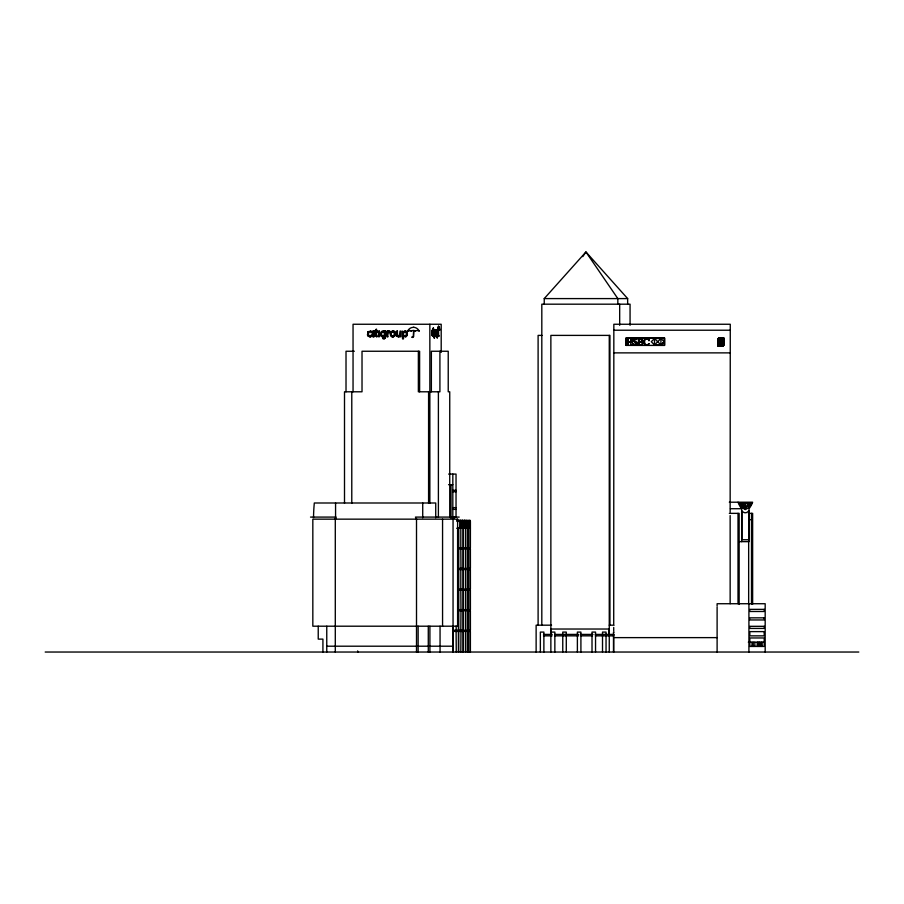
<?xml version="1.0" encoding="UTF-8"?>
<svg xmlns="http://www.w3.org/2000/svg" width="904" height="904" viewBox="0 0 904 904"><rect width="100%" height="100%" fill="white"/><g stroke="black" fill="none" stroke-linecap="round" stroke-linejoin="round"><path stroke-width="1.36" d="M626.314 337.972L626.314 345.43L626.314 337.972L664.519 337.972L664.519 345.43L626.189 345.396L626.189 337.938L664.395 337.938L664.395 345.396M718.499 342.898L718.499 345.339L723.867 345.43L723.867 337.972L718.544 337.972L718.544 345.43L717.832 345.69L718.138 339.249L717.832 345.69M434.722 335.011L434.496 335.746L434.157 329.949L434.214 338.006L434.53 330.073M434.869 334.977L434.214 338.006M434.88 332.774L435.615 330.74L435.954 335.881L436.304 330.073M720.612 342.571L721.053 339.373L720.273 342.571L720.691 345.825L721.403 344.39L721.03 345.825L719.912 339.305M719.821 339.328L719.934 342.356M719.686 342.356L720.307 342.198L720.251 339.723M432.361 331.926L432.236 335.881L431.909 331.327L432.236 329.949L432.903 331.745L432.575 329.949L432.575 335.881L432.191 330.774L432.903 331.745M357.6 651.275L357.826 652.01L357.758 651.287M438.496 335.587C439.095 338.864 437.898 327.756 439.152 330.096A4.057 0.588 -90 0 1 439.717 330.073A6.396 0.938 -90 0 0 439.039 326.502L438.35 326.513A6.396 0.938 -90 0 0 437.683 330.141L438.621 329.926L436.169 330.073M438.564 335.565L438.734 336.525L438.587 335.486M434.519 336.107L434.553 338.006M719.448 339.192C718.42 342.119 719.008 337.644 720.386 339.802C720.499 341.35 720.352 342.876 720.499 344.424C719.731 350.458 717.9 334.672 719.561 343.678M357.758 651.897L357.871 651.343M718.917 340.514L718.974 339.237M719.256 340.514L719.155 339.61M435.988 333.813L435.615 335.881L435.389 329.949L435.152 331.147M436.293 334.559L435.954 329.949L435.513 334.955L435.615 329.949L435.943 331.135M720.443 339.972L721.381 339.362L721.381 341.599L720.725 339.723L720.488 340.785L720.714 345.475L721.403 344.39M721.053 345.475L721.042 339.362L721.042 341.599M370.696 331.067L371.103 331.214A1.944 1.921 90 0 1 371.894 331.983L372.154 332.74L371.182 332.887L370.391 331.813L369.25 331.87A1.492 1.469 -90 0 0 368.538 332.559L368.583 335.271L369.906 336.085M384.381 337.237L384.494 336.005L382.347 336.695A2.057 2.034 90 0 1 381.104 335.904C379.477 334.017 381.126 329.994 383.85 331.147M394.268 334.853L394.268 332.954M437.22 331.598L437.22 334.265M403.512 334.898L403.523 332.977M384.426 337.237L382.867 338.254L383.262 339.011L384.347 338.729A1.977 1.955 90 0 0 385.398 337.113L385.466 331.079L384.539 331.079M399.365 335.825L400.054 331.079L401.06 331.079L401.003 336.751L400.156 336.751L400.201 335.915L399.376 336.638M387.793 333.779L388.087 332.356L389.262 331.994M718.827 342.898L718.047 342.898C716.013 346.91 721.697 345.644 718.849 344.164M392.223 336.83L391.669 336.683A2.384 2.362 90 0 1 390.562 335.689L390.37 332.548L392.788 330.954M390.155 333.915L390.2 333.18M392.731 330.954L393.33 331A2.452 2.418 90 0 1 395.217 332.615L395.037 335.553L393.443 336.796M395.41 333.836L394.641 336.118M437.592 331.271L437.412 335.881L438.067 334.435L437.762 329.949L437.785 335.056M718.883 344.605L719.053 345.441L719.301 344.13M438.496 326.412L438.689 326.513A6.396 0.938 -90 0 0 438.022 330.141M437.05 335.746L437.05 334.909L436.259 335.463L435.954 330.74L435.954 335.09L436.169 333.587M437.05 334.909L436.779 335.881L436.496 330.073M720.386 339.802L719.482 339.328L719.686 345.486M721.064 344.39L720.714 345.475M721.381 342.492L721.833 339.26L723.076 339.26L723.076 345.735L721.833 345.735L721.381 342.492L722.172 345.735L723.076 339.26L723.076 345.735L722.172 339.26L721.708 342.492M722.624 342.492L721.833 345.735L721.833 339.26L722.737 345.735L722.737 339.26M437.253 331.271L437.423 329.949L437.739 331.372M718.703 339.282L718.635 345.305L719.335 345.69M720.013 345.701L720.013 342.469M406.28 334.853L406.28 332.921M368.312 333.384L368.595 332.559M403.387 333.429L403.67 332.593M412.213 337.034L413.241 336.537L413.67 330.954L413.67 336.525L412.778 337.452M381.601 332.909L381.601 334.774M438.248 330.118L438.53 329.463L439.152 330.096M719.234 345.735L719.64 342.91L719.29 343.961M372.098 335.26L371.928 335.666A2.215 2.192 90 0 1 371.126 336.57L370.708 336.74M433.039 335.746L433.219 328.096L433.637 335.746M433.705 330.073L433.615 335.825L433.558 328.096M400.009 334.762L399.681 335.565M718.883 345.384L718.77 339.305M371.092 335.305L372.245 334.796M642.315 339.497L641.659 341.689A1.729 1.718 -90 0 1 641.659 344.921L638.167 344.921L638.676 338.876L637.941 338.548C639.071 336.808 644.1 340.65 641.399 338.65M636.585 343.78C636.472 342.107 630.992 340.559 634.382 338.458L636.246 338.842C638.235 339.927 636.213 339.441 634.472 338.898L634.359 340.627C636.167 340.977 638.744 343.667 636.19 344.955C633.399 346.594 632.495 341.509 633.998 344.356L636.337 344.198M719.855 345.701L719.968 342.865M370.753 331.067L367.996 331.723L367.758 335.7M407.342 334.695L406.156 336.503M649.072 343.61C644.789 348.153 643.219 339.271 645.625 339.339M644.371 341.396L644.654 340.582M335.192 519.156L336.028 517.088L310.513 517.088M388.912 330.954L389.94 331.259L389.217 331.994M633.365 339.667L633.862 338.774M382.98 335.96L383.635 335.825A1.514 1.492 -90 0 0 384.324 335.158L384.415 332.932M649.129 343.61L648.01 344.887L645.366 344.899C642.642 343.723 643.072 339.362 645.716 338.695C649.66 336.469 649.208 343.26 648.914 338.582M406.676 336.051L407.421 333.87L406.258 331.327M367.657 332.333L368.041 331.723M387.839 336.751L386.844 336.751L386.889 331.079L387.748 331.079L387.748 331.937L388.957 330.954M403.625 332.593L404.382 331.847M406.19 335.237L405.704 335.779A1.333 1.322 -90 0 1 404.031 335.791M394.167 335.237L392.731 336.085M392.788 331.745C390.449 331.734 390.528 336.028 392.788 336.085M413.546 327.09L414.62 327.451A6.396 6.328 90 0 1 419.14 331.022L419.196 331.022M582.752 256.634L585.939 251.967L627.647 298.591L627.647 304.185M371.148 335.305L369.849 336.085M751.778 503.528L750.478 505.313L749.45 503.528L751.8 503.528M452.859 519.156L454.362 517.088M454.554 517.088L453.051 519.156L453.051 652.033M634.133 339.339L635.184 338.751M544.242 304.185L544.242 298.591L585.939 251.967L617.827 298.591L617.827 304.185M660.903 344.955L660.948 338.48L654.496 344.955L654.496 338.48L660.948 344.955L664.157 341.712L660.948 344.955L654.496 344.955L651.287 341.712L654.541 338.48L660.948 338.48L664.157 341.712M632.484 338.503L632.382 344.876L630.529 344.899L630.969 342.119L627.794 342.119L628.325 344.865L626.28 344.91L626.947 344.582L626.947 338.989L626.235 338.537L628.517 338.469L627.794 338.921L627.794 341.644L631.071 341.644L630.517 338.525L632.438 338.503M433.389 335.734L432.7 335.746L432.7 330.05L433.976 330.107L433.976 335.746L433.366 334.887M433.253 334.853L433.558 334.141M405.557 336.785L406.212 336.503M399.421 335.825L397.839 335.836L397.41 334.22M399.432 336.638L398.37 336.876M370.764 336.74L369.86 336.876M405.602 336.785L403.772 336.446M646.123 339.023L648.168 339.373L648.959 340.819M392.731 336.876L393.489 336.796M404.608 331.734L406.201 332.548M376.911 336.83C378.708 336.457 374.188 334.31 376.584 331.824L377.544 331.824L377.544 331.079L376.539 331.079L376.539 329.09L375.589 329.677L375.646 331.079L374.889 331.079L375.646 331.824L375.668 335.802M382.923 338.254L383.511 338.186M405.037 330.954L403.41 331.813L402.495 331.079L402.54 338.921L403.5 338.921L403.444 336.164M413.241 327.372L412.179 327.474A6.396 6.328 90 0 0 407.659 331.101L407.704 331.101A3.831 3.785 90 0 1 411.535 331.067L411.489 331.067A3.831 3.785 90 0 0 407.659 331.101M718.499 342.424C717.234 339.825 719.9 338.006 719.335 340.853M544.242 298.591L627.647 298.591M438.813 330.096A4.057 0.588 -90 0 1 439.378 330.073L439.717 330.073M613.839 330.22L730.274 330.22M432.982 330.819L433.705 330.819M372.99 331.045L373.996 331.045L373.996 336.751L372.99 336.751L372.99 331.045L373.036 336.751M397.455 331.079L396.449 331.079L396.562 335.486M411.489 331.067A3.232 3.198 90 0 1 415.309 331.045L415.365 331.045M542.004 335.395L538.106 335.395L538.106 625.184M437.174 335.746L436.711 334.909M635.58 338.83L636.235 339.124M627.794 338.921L627.839 341.644M631.071 338.921L631.015 341.644M718.477 339.249L717.821 339.316M718.431 339.305L720.307 339.429M718.906 339.554L719.64 339.621M720.578 339.475L721.2 339.565M717.923 339.768L719.335 339.678M720.646 339.802L721.347 339.734M633.953 339.938L634.405 340.627M718.861 339.96L719.573 339.904M720.567 340.119L721.268 340.153L721.381 341.599M720.126 340.819L720.816 340.785M633.93 341.305L636.608 343.181M718.974 341.407L719.64 342.91M720.059 342.209L720.725 342.175M718.838 342.424L718.047 342.424L718.251 339.768M637.037 342.559L637.286 343.825M719.686 342.74L720.307 342.865L720.341 345.192L719.313 345.373L719.177 343.746L719.301 345.656M627.794 344.56L627.839 342.119M720.556 345.113L721.324 345.272M717.923 345.362L719.652 345.373M720.352 345.701L718.386 345.339M720.533 345.678L721.245 345.667M354.334 351.249L346.017 351.249L346.017 391.794M613.839 352.876L730.274 352.876M448.621 474.08L456.034 474.08L456.034 517.257M448.565 484.68L452.825 484.68M452.825 490.33L456.034 490.33M452.825 491.719L456.034 491.719M729.325 502.206L752.636 502.206A166.957 23.029 -90 0 1 749.032 508.669L748.987 541.643L738.805 541.643M452.825 507.652L456.034 507.652M730.443 508.715L741.664 508.715L741.664 541.643M452.825 509.359L456.034 509.359M729.325 513.359L739.144 513.359L739.144 604.245M748.433 513.359L752.636 513.359L752.636 604.245M459.187 517.088L415.422 517.088L416.642 519.156M748.659 519.664L751.506 519.664M456.87 520.41L470.419 520.41M456.927 521.371L470.419 521.371L470.396 547.722L468.035 547.722L468.035 521.371M456.723 528.275L470.419 528.275M551.553 625.184L536.128 625.184L536.128 652.033M609.262 625.184L614.166 625.184M609.262 629.026L550.717 629.026L550.717 634.416M452.825 630.224L465.47 630.224L465.47 610.776L458.611 610.776L458.611 630.224M452.825 631.41L465.47 631.41L465.47 652.033M551.327 632.088L554.853 632.088L554.853 652.033M614.166 632.088L613.488 632.088L613.488 652.033M543.496 634.416L552.197 634.416M554.886 634.416L578.526 634.416M580.323 634.416L592.99 634.416M595.205 634.416L614.166 634.416M543.496 635.851L552.107 635.851M554.547 635.851L578.673 635.851M581.114 635.851L592.572 635.851M595.352 635.851L614.268 635.851M717.109 637.625L613.714 637.625L613.714 652.033M748.32 642.202L764.208 642.202M326.762 646.202L453.051 646.202M749.518 646.439L764.208 646.439L764.208 637.964L749.823 637.964L749.834 646.439M45.2 652.033L858.8 652.033M718.544 337.972L723.867 337.972L723.867 345.43M392.166 336.83L392.788 336.876M369.917 336.876L368.007 336.118M392.731 331.745L394.167 332.593M398.427 336.876L396.811 336.209M383.036 335.96L382.381 335.825A1.514 1.492 -90 0 1 381.657 335.135M404.992 330.954L406.303 331.327M412.563 337.474L411.795 337.169M383.375 331L384.539 331.757L384.584 331.079M376.505 336.785L375.623 335.802M384.313 332.57L383.827 332.039A1.379 1.367 -90 0 0 382.132 332.05A1.345 1.333 -90 0 1 382.968 331.745M741.664 508.715L741.619 508.669A166.957 23.029 -90 0 1 738.014 502.206M720.714 339.373L721.268 340.153M433.592 334.853L433.717 335.734M384.064 332.276L384.46 332.932M719.878 339.655L719.923 345.486M403.602 335.271L404.077 335.791A1.333 1.322 -90 0 0 405.76 335.779M396.856 336.209L396.517 335.486M435.479 331.147L434.745 335.746L434.745 330.073M407.094 332.378L407.297 333.09M367.408 334.604L367.532 335.192M719.256 340.718L719.313 341.407M438.542 326.141L438.7 326.502A6.396 0.938 -90 0 1 439.378 330.073M436.643 333.226L436.813 335.045L437.027 330.073M433.084 334.084L433.208 335.779L433.219 328.096M765.179 652.033L765.179 603.725L717.109 603.725L717.109 606.019M762.162 642.202L762.162 646.439M761.315 642.202L761.315 646.439M759.936 642.202L759.936 646.439M759.089 642.202L759.089 646.439M758.06 642.202L758.06 646.439M757.213 642.202L757.213 646.439M754.851 642.202L754.851 646.439M753.258 642.202L753.258 646.439M751.992 642.202L751.992 646.439M751.506 513.359L751.506 604.087M748.919 603.725L748.919 652.033M748.659 540.761L748.659 604.087M745.371 503.528L745.371 508.523L748.162 503.528L742.41 503.528L745.224 508.523L745.224 503.528M738.014 513.359L738.014 603.725M730.149 512.206L730.274 324.253L613.839 324.253L613.714 624.065M730.149 515.596L730.149 603.725M722.737 341.848L722.737 345.735M722.172 339.26L722.172 345.735M720.025 339.655L720.025 342.356M720.025 342.74L720.025 345.486M719.166 340.446L719.166 341.023M717.109 607.115L717.109 652.033M664.519 337.972L664.519 345.43M630.065 325.304L630.065 304.185L541.812 304.185L541.812 625.184M619.681 304.185L619.681 325.304M613.714 627.455L613.714 630.845M609.94 625.184L609.94 335.395L550.864 335.395L550.864 634.416M609.262 335.395L609.262 634.416M609.262 635.851L609.262 652.033M609.115 629.026L609.115 634.416M606.042 652.033L606.042 632.088L602.516 632.088L602.516 652.033M595.544 652.033L595.544 632.088L592.007 632.088L592.018 652.033M580.91 652.033L580.91 632.088L577.385 632.088L577.385 652.033M566.288 652.033L566.288 632.088L562.763 632.088L562.763 652.033M550.864 635.851L550.864 652.033M543.88 652.033L543.88 632.088L540.355 632.088L540.355 652.033M470.396 652.033L470.396 631.41L468.035 631.41L468.035 652.033M470.182 521.371L470.182 547.722M470.182 548.897L470.182 568.379M470.182 569.52L470.182 589.035M470.182 590.154L470.182 609.646M470.182 610.776L470.182 630.224M470.182 631.41L470.182 652.033M469.244 520.41L469.244 528.275M469.029 520.41L469.029 528.275M467.854 521.371L467.854 547.722L465.684 547.722L465.684 521.371M467.854 652.033L467.854 631.41L465.684 631.41L465.684 652.033M466.893 520.41L466.893 528.275M466.701 520.41L466.701 528.275M465.47 521.371L465.47 547.722L458.611 547.722L458.611 528.275M465.051 520.41L465.051 521.371M464.916 520.41L464.916 521.371M464.532 520.41L464.532 528.275M464.317 520.41L464.317 528.275M463.323 521.371L463.323 547.722M463.323 548.897L463.323 568.379M463.323 569.52L463.323 589.035M463.323 590.154L463.323 609.646M463.323 610.776L463.323 630.224M463.323 631.41L463.323 652.033M463.176 521.371L463.176 547.722M463.176 548.897L463.176 568.379M463.176 569.52L463.176 589.035M463.176 590.154L463.176 609.646M463.176 610.776L463.176 630.224M463.176 631.41L463.176 652.033M462.78 520.41L462.78 521.371M462.588 520.41L462.588 521.371M462.181 520.41L462.181 528.275M462.034 520.41L462.034 528.275M460.814 520.41L460.814 547.722M460.814 548.897L460.972 568.379M460.814 569.52L460.814 589.035M460.814 590.154L460.972 609.646M460.972 610.776L460.814 630.224M460.972 631.41L460.814 652.033M460.418 520.41L460.418 521.371M460.204 520.41L460.204 521.371M459.82 520.41L459.661 528.275M459.074 520.41L459.074 521.371M458.611 631.41L458.611 652.033M458.464 528.275L458.464 547.722M458.464 548.897L458.464 568.379M458.464 569.52L458.464 589.035M458.464 590.154L458.464 609.646M458.464 610.776L458.464 630.224M458.464 631.41L458.464 652.033M458.068 520.41L458.125 521.371M457.921 520.41L457.921 521.371M457.56 520.41L457.56 521.371M456.102 626.054L456.26 630.224M456.102 631.41L456.26 652.033M452.825 474.08L452.825 517.495M452.825 626.054L452.825 652.033M451.006 484.68L451.006 518.161M449.74 517.37L449.74 391.794L448.226 391.794L448.226 351.249L431.366 351.249L431.366 391.794M442.564 519.156L442.564 626.201M441.197 352.39L441.197 324.253L353.046 324.253L353.046 391.794M439.909 351.249L439.909 391.794L418.36 391.794L418.36 351.249M440.056 626.201L440.056 652.033M438.395 391.794L438.395 517.37M437.525 330.807L437.525 330.073L437.389 337.926M437.536 335.158L437.061 337.926L437.174 330.073M435.728 517.811L435.728 502.997L314.309 502.997A173.071 171.421 -90 0 0 313.53 517.596M435.208 330.932L435.208 330.073L434.406 330.762M435.084 330.073L435.084 335.746M434.869 330.073L434.88 335.746M432.835 330.05L432.835 335.746M429.908 626.201L429.908 652.033M429.852 324.253L429.852 503.257M428.586 391.794L428.586 503.257M428.281 626.201L428.281 652.033M422.722 502.997L422.722 517.811M419.614 391.794L419.614 351.249L362.018 351.249L362.018 391.794L344.503 391.794L344.503 503.257M418.134 626.201L418.134 652.033M416.507 519.156L416.507 652.033M397.41 331.079L397.455 334.22M387.839 333.779L387.793 336.751M387.692 331.079L387.692 331.937M385.409 331.079L385.409 335.983M377.499 331.079L377.499 331.824M374.945 331.079L374.945 331.824M373.94 331.045L373.94 336.751M351.78 391.794L351.78 503.257M335.565 502.997L335.565 519.156M335.294 519.156L335.294 652.033M326.762 626.201L326.762 652.033M322.92 652.033L322.92 639.117L318.231 639.117L318.231 626.201M415.309 331.045A4.057 4.011 90 0 1 419.14 331.022M382.392 336.695A2.057 2.034 90 0 1 381.149 335.904M385.341 337.113A1.977 1.955 90 0 1 384.302 338.729M384.279 335.158A1.514 1.492 -90 0 1 383.578 335.825M393.285 331A2.452 2.418 90 0 1 395.172 332.615M390.313 332.548A2.35 2.328 90 0 1 391.353 331.305M717.81 338.717L717.81 346.175L723.223 346.175L723.223 338.717L717.81 338.717M434.406 332.841L434.508 334.955L434.508 330.74L434.123 334.921L434.169 330.74L434.282 332.808M741.088 503.528L740.229 505.313L739.246 503.551L741.088 503.528M748.727 503.528L745.551 509.483L748.727 507.641L748.727 503.528M741.653 503.528L740.444 505.698L741.653 507.37L741.653 503.528M750.207 505.698L748.964 507.404L748.964 503.528L750.207 505.698M748.727 510.896L747.834 511.766A168.856 23.289 90 0 1 742.817 511.766L741.924 510.896L741.924 539.744L748.727 539.744L748.727 510.896M379.409 331.113L378.403 331.113L378.448 336.751L379.409 336.751L379.352 331.113M640.721 338.876L639.377 338.876L639.422 341.576L641.139 341.576A1.412 1.401 -90 0 0 640.721 338.876M641.139 341.961L639.377 341.961L639.377 344.707L641.139 344.707A1.435 1.424 -90 0 0 641.139 341.961M457.605 519.156L312.829 519.156L312.829 626.201L457.605 626.201L457.605 519.156M465.47 548.897L458.611 548.897L458.611 568.379L465.47 568.379L465.47 548.897M467.854 548.897L465.684 548.897L465.684 568.379L467.854 568.379L467.854 548.897M470.419 548.897L468.035 548.897L468.035 568.379L470.419 568.379L470.396 548.897M465.47 569.52L458.611 569.52L458.611 589.035L465.47 589.035L465.47 569.52M467.854 569.52L465.684 569.52L465.684 589.035L467.854 589.035L467.854 569.52M470.419 569.52L468.035 569.52L468.035 589.035L470.419 589.035L470.396 569.52M465.47 590.154L458.611 590.154L458.611 609.646L465.47 609.646L465.47 590.154M467.854 590.154L465.684 590.154L465.684 609.646L467.854 609.646L467.854 590.154M470.419 590.154L468.035 590.154L468.035 609.646L470.419 609.646L470.396 590.154M764.208 609.364L749.823 609.364L749.823 611.488L764.208 611.488L764.208 609.364M467.854 610.776L465.684 610.776L465.684 630.224L467.854 630.224L467.854 610.776M470.419 610.776L468.035 610.776L468.035 630.224L470.419 630.224L470.396 610.776M764.208 617.839L749.823 617.839L749.823 619.952L764.208 619.952L764.208 617.839M764.208 626.314L749.823 626.314L749.823 628.427L764.208 628.427L764.208 626.314M764.208 631.614L749.823 631.614L749.823 635.851L764.208 635.851L764.208 631.614M745.224 509.506L741.856 507.573L741.856 503.528L745.224 509.506"/></g></svg>
